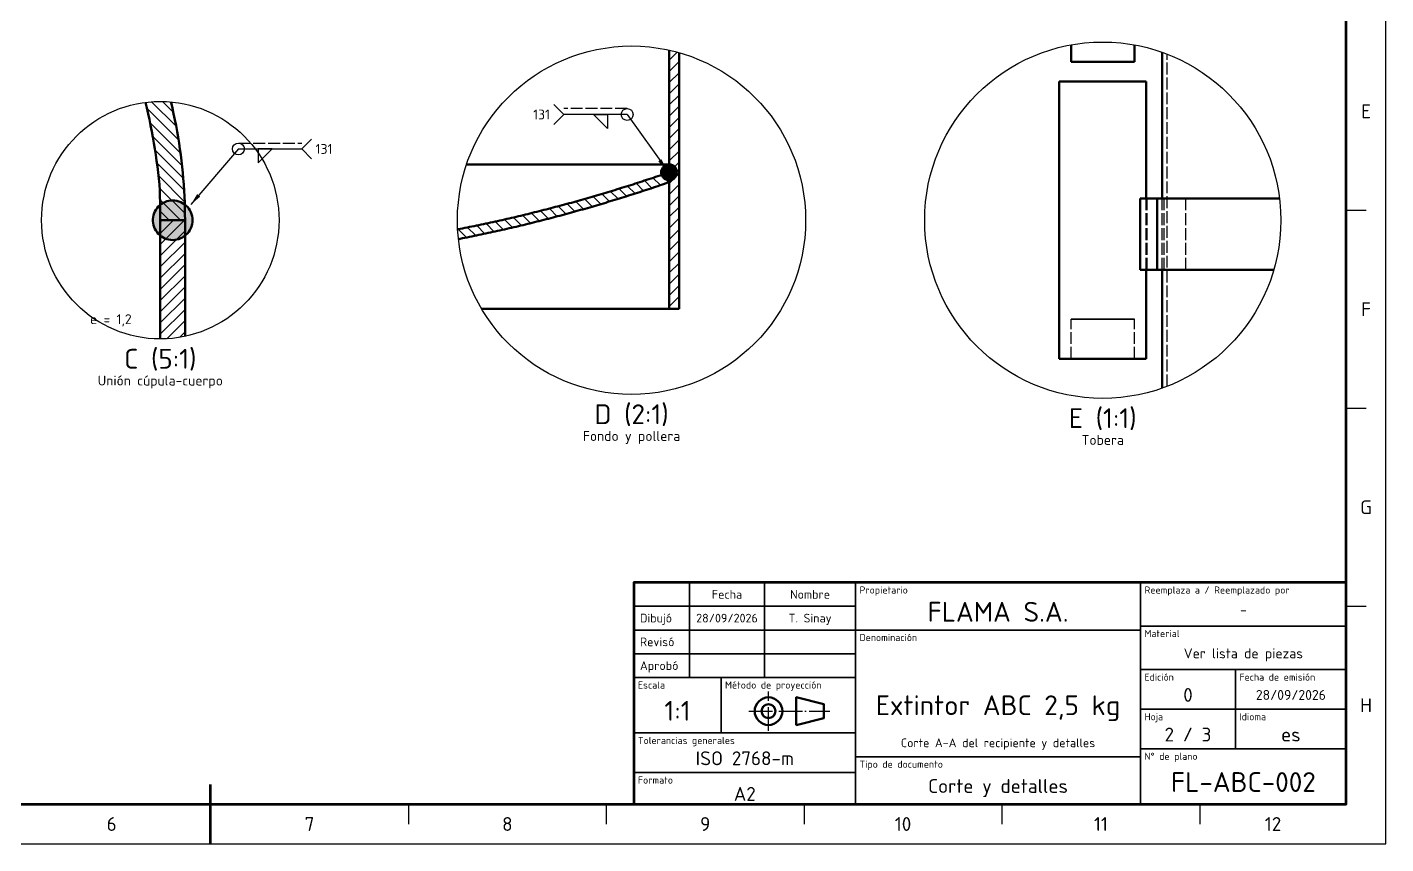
# Model space of a CAD drawing. Header units: millimetres. Extents: x 0 to 594, y 0 to 420.
# Drawn here: x 250.6 to 594, y 0 to 206.2 of the extents above; entities that cross this region are included whole.
import ezdxf
from ezdxf.enums import TextEntityAlignment as Align

# ---------------------------------------------------------------- set-up
doc = ezdxf.new("R2010")
doc.units = ezdxf.units.MM
doc.linetypes.add('ISO02-TRAZOS', pattern=[3.75, 3, -0.75])
doc.linetypes.add('ISO04-TRAZO-PUNTO', pattern=[7.625, 6, -0.75, 0.125, -0.75])
for name, color, linetype, lineweight in [('01-VISIBLE', 7, 'CONTINUOUS', 50), ('02-OCULTA', 4, 'ISO02-TRAZOS', 25), ('03-EJE', 1, 'ISO04-TRAZO-PUNTO', 25), ('05-RAYADO', 8, 'CONTINUOUS', 25), ('06-TEXTO', 7, 'CONTINUOUS', 25), ('07-RECUADRO', 7, 'CONTINUOUS', 70), ('08-FINA', 5, 'CONTINUOUS', 25), ('10-ROTULO', 7, 'CONTINUOUS', 35), ('11-TEXTO-ROTULO', 7, 'CONTINUOUS', 25), ('12-SOLDADURA', 6, 'CONTINUOUS', 25)]:
    doc.layers.add(name, color=color, linetype=linetype, lineweight=lineweight)
doc.styles.add('ISO3098', font='isocpeur.ttf')

msp = doc.modelspace()

# ---------------------------------------------------------------- hatches: boundary and pattern name
at = {"layer": '05-RAYADO'}
h = msp.add_hatch(dxfattribs=at)
h.set_pattern_fill('ANSI31', scale=0.62992)
h.paths.add_polyline_path([(415.38, 135.1), (412.88, 135.1), (412.88, 200.46), (413.02, 200.43), (414.07, 200.18), (415.11, 199.91), (415.38, 199.83)])
h = msp.add_hatch(dxfattribs=at)
h.set_pattern_fill('ANSI31', scale=0.62992, angle=90)
h.paths.add_polyline_path([(287, 187.27), (287.23, 186.3), (287.45, 185.32), (287.66, 184.34), (287.87, 183.36), (288.07, 182.38), (288.26, 181.4), (288.45, 180.41), (288.62, 179.42), (288.79, 178.44), (288.96, 177.45), (289.11, 176.46), (289.26, 175.47), (289.39, 174.48), (289.52, 173.48), (289.65, 172.49), (289.76, 171.49), (289.87, 170.5), (289.97, 169.5), (290.06, 168.5), (290.14, 167.51), (290.22, 166.51), (290.29, 165.51), (290.35, 164.51), (290.4, 163.51), (290.44, 162.51), (290.48, 161.51), (290.51, 160.5), (290.53, 159.5), (290.54, 158.5), (290.54, 157.5), (284.29, 157.5), (284.29, 158.5), (284.29, 159.51), (284.28, 160.51), (284.26, 161.51), (284.24, 162.51), (284.21, 163.52), (284.18, 164.52), (284.13, 165.52), (284.07, 166.52), (283.99, 167.52), (283.9, 168.52), (283.79, 169.51), (283.66, 170.51), (283.52, 171.5), (283.37, 172.49), (283.21, 173.48), (283.05, 174.47), (282.89, 175.46), (282.72, 176.45), (282.55, 177.44), (282.38, 178.43), (282.2, 179.41), (282.02, 180.4), (281.83, 181.38), (281.64, 182.37), (281.44, 183.35), (281.24, 184.33), (281.03, 185.31), (280.81, 186.29), (280.58, 187.27), (280.58, 187.27), (280.62, 187.27), (281.35, 187.36), (282.08, 187.42), (282.82, 187.46), (283.56, 187.49), (284.29, 187.5), (285.03, 187.49), (285.76, 187.46), (286.5, 187.42), (286.97, 187.38)])
h = msp.add_hatch(dxfattribs=at)
h.set_pattern_fill('ANSI31', scale=0.62992, angle=90)
h.paths.add_polyline_path([(412.5, 166.97), (412.12, 166.84), (411.74, 166.71), (411.36, 166.58), (410.98, 166.45), (410.6, 166.32), (410.22, 166.19), (409.84, 166.06), (409.46, 165.94), (409.08, 165.81), (408.7, 165.68), (408.32, 165.55), (407.94, 165.43), (407.56, 165.3), (407.18, 165.18), (406.8, 165.05), (406.42, 164.93), (406.03, 164.8), (405.65, 164.68), (405.27, 164.55), (404.89, 164.43), (404.51, 164.31), (404.13, 164.18), (403.75, 164.06), (403.36, 163.94), (402.98, 163.82), (402.6, 163.7), (402.22, 163.58), (401.83, 163.46), (401.45, 163.34), (401.07, 163.22), (400.69, 163.1), (400.3, 162.98), (399.92, 162.86), (399.54, 162.74), (399.15, 162.62), (398.77, 162.51), (398.39, 162.39), (398, 162.27), (397.62, 162.16), (397.24, 162.04), (396.85, 161.93), (396.47, 161.81), (396.08, 161.7), (395.7, 161.58), (395.32, 161.47), (394.93, 161.36), (394.55, 161.24), (394.16, 161.13), (393.78, 161.02), (393.39, 160.91), (393.01, 160.79), (392.62, 160.68), (392.24, 160.57), (391.85, 160.46), (391.47, 160.35), (391.08, 160.24), (390.69, 160.13), (390.31, 160.02), (389.92, 159.92), (389.54, 159.81), (389.15, 159.7), (388.76, 159.59), (388.38, 159.49), (387.99, 159.38), (387.6, 159.27), (387.22, 159.17), (386.83, 159.06), (386.44, 158.96), (386.06, 158.85), (385.67, 158.75), (385.28, 158.64), (384.9, 158.54), (384.51, 158.44), (384.12, 158.34), (383.73, 158.23), (383.34, 158.13), (382.96, 158.03), (382.57, 157.93), (382.18, 157.83), (381.79, 157.73), (381.4, 157.63), (381.02, 157.53), (380.63, 157.43), (380.24, 157.33), (379.85, 157.24), (379.46, 157.14), (379.07, 157.04), (378.68, 156.94), (378.29, 156.85), (377.9, 156.75), (377.52, 156.66), (377.13, 156.56), (376.74, 156.47), (376.35, 156.37), (375.96, 156.28), (375.57, 156.18), (375.18, 156.09), (374.79, 156), (374.4, 155.91), (374.01, 155.81), (373.62, 155.72), (373.23, 155.63), (372.84, 155.54), (372.45, 155.45), (372.05, 155.36), (371.66, 155.27), (371.27, 155.18), (370.88, 155.09), (370.49, 155), (370.1, 154.92), (369.71, 154.83), (369.32, 154.74), (368.93, 154.66), (368.53, 154.57), (368.14, 154.48), (367.75, 154.4), (367.36, 154.31), (366.97, 154.23), (366.58, 154.14), (366.18, 154.06), (365.79, 153.98), (365.4, 153.89), (365.01, 153.81), (364.61, 153.73), (364.22, 153.65), (363.83, 153.57), (363.44, 153.49), (363.04, 153.41), (362.65, 153.33), (362.26, 153.25), (361.86, 153.17), (361.47, 153.09), (361.08, 153.01), (360.69, 152.93), (360.29, 152.86), (359.9, 152.78), (359.64, 152.73), (359.59, 153.19), (359.49, 154.26), (359.44, 155.19), (359.5, 155.2), (359.9, 155.28), (360.29, 155.36), (360.69, 155.43), (361.08, 155.51), (361.47, 155.59), (361.86, 155.67), (362.26, 155.75), (362.65, 155.83), (363.04, 155.91), (363.44, 155.99), (363.83, 156.07), (364.22, 156.15), (364.61, 156.23), (365.01, 156.31), (365.4, 156.39), (365.79, 156.48), (366.18, 156.56), (366.58, 156.64), (366.97, 156.73), (367.36, 156.81), (367.75, 156.9), (368.14, 156.98), (368.53, 157.07), (368.93, 157.16), (369.32, 157.24), (369.71, 157.33), (370.1, 157.42), (370.49, 157.5), (370.88, 157.59), (371.27, 157.68), (371.66, 157.77), (372.05, 157.86), (372.45, 157.95), (372.84, 158.04), (373.23, 158.13), (373.62, 158.22), (374.01, 158.31), (374.4, 158.41), (374.79, 158.5), (375.18, 158.59), (375.57, 158.68), (375.96, 158.78), (376.35, 158.87), (376.74, 158.97), (377.13, 159.06), (377.52, 159.16), (377.9, 159.25), (378.29, 159.35), (378.68, 159.44), (379.07, 159.54), (379.46, 159.64), (379.85, 159.74), (380.24, 159.83), (380.63, 159.93), (381.02, 160.03), (381.4, 160.13), (381.79, 160.23), (382.18, 160.33), (382.57, 160.43), (382.96, 160.53), (383.34, 160.63), (383.73, 160.73), (384.12, 160.84), (384.51, 160.94), (384.9, 161.04), (385.28, 161.14), (385.67, 161.25), (386.06, 161.35), (386.44, 161.46), (386.83, 161.56), (387.22, 161.67), (387.6, 161.77), (387.99, 161.88), (388.38, 161.99), (388.76, 162.09), (389.15, 162.2), (389.54, 162.31), (389.92, 162.42), (390.31, 162.52), (390.69, 162.63), (391.08, 162.74), (391.47, 162.85), (391.85, 162.96), (392.24, 163.07), (392.62, 163.18), (393.01, 163.29), (393.39, 163.41), (393.78, 163.52), (394.16, 163.63), (394.55, 163.74), (394.93, 163.86), (395.32, 163.97), (395.7, 164.08), (396.08, 164.2), (396.47, 164.31), (396.85, 164.43), (397.24, 164.54), (397.62, 164.66), (398, 164.77), (398.39, 164.89), (398.77, 165.01), (399.15, 165.12), (399.54, 165.24), (399.92, 165.36), (400.3, 165.48), (400.69, 165.6), (401.07, 165.72), (401.45, 165.84), (401.83, 165.96), (402.22, 166.08), (402.6, 166.2), (402.98, 166.32), (403.36, 166.44), (403.75, 166.56), (404.13, 166.68), (404.51, 166.81), (404.89, 166.93), (405.27, 167.05), (405.65, 167.18), (406.03, 167.3), (406.42, 167.43), (406.8, 167.55), (407.18, 167.68), (407.56, 167.8), (407.94, 167.93), (408.32, 168.05), (408.7, 168.18), (409.08, 168.31), (409.46, 168.44), (409.84, 168.56), (410.22, 168.69), (410.6, 168.82), (410.98, 168.95), (411.36, 169.08), (411.74, 169.21), (412.12, 169.34), (412.5, 169.47), (412.88, 169.6), (412.88, 167.1)])
h = msp.add_hatch(color=7, dxfattribs=at)
h.dxf.hatch_style = 1
h.paths.add_polyline_path([(414.83, 169.2), (414.71, 168.81), (414.52, 168.46), (414.25, 168.15), (413.93, 167.9), (413.57, 167.72), (413.18, 167.62), (412.77, 167.6), (412.37, 167.66), (411.99, 167.8), (411.65, 168.02), (411.36, 168.3), (411.13, 168.63), (410.97, 169), (410.89, 169.4), (410.89, 169.8), (410.97, 170.2), (411.13, 170.57), (411.36, 170.9), (411.65, 171.18), (411.99, 171.4), (412.37, 171.54), (412.77, 171.6), (413.18, 171.58), (413.57, 171.48), (413.93, 171.3), (414.25, 171.05), (414.52, 170.74), (414.71, 170.39), (414.83, 170), (414.88, 169.6)])
h = msp.add_hatch(color=7, dxfattribs=at)
h.dxf.hatch_style = 1
h.paths.add_polyline_path([(292.31, 156.49), (292.01, 155.53), (291.52, 154.64), (290.86, 153.88), (290.06, 153.26), (289.15, 152.81), (288.17, 152.56), (287.16, 152.51), (286.16, 152.66), (285.21, 153.01), (284.36, 153.55), (283.62, 154.24), (283.04, 155.07), (282.65, 156), (282.44, 156.99), (282.44, 158.01), (282.65, 159), (283.04, 159.93), (283.62, 160.76), (284.36, 161.45), (285.21, 161.99), (286.16, 162.34), (287.16, 162.49), (288.17, 162.44), (289.15, 162.19), (290.06, 161.74), (290.86, 161.12), (291.52, 160.36), (292.01, 159.47), (292.31, 158.51), (292.42, 157.5)])
h = msp.add_hatch(dxfattribs=at)
h.set_pattern_fill('ANSI31', scale=0.62992)
h.paths.add_polyline_path([(290.54, 157.5), (290.54, 128.16), (290.14, 128.08), (289.42, 127.94), (288.69, 127.82), (287.96, 127.73), (287.23, 127.64), (286.5, 127.58), (285.76, 127.54), (285.03, 127.51), (284.29, 127.5), (284.29, 157.5)])
at = {"layer": '08-FINA'}
h = msp.add_hatch(color=7, dxfattribs=at)
h.dxf.hatch_style = 1
h.paths.add_polyline_path([(412.27, 170.2), (410.94, 172.93), (410.12, 172.35)])
h = msp.add_hatch(color=7, dxfattribs=at)
h.dxf.hatch_style = 1
h.paths.add_polyline_path([(292.04, 161.5), (294.37, 163.45), (293.61, 164.1)])

# ---------------------------------------------------------------- linework, layer by layer
at = {"layer": '01-VISIBLE'}
for points in [[(412.88, 135.1), (412.88, 200.46)], [(415.38, 135.1), (415.38, 199.83)], [(514.46, 201.78), (514.46, 197.5)], [(530.46, 201.78), (530.46, 197.5)], [(537.46, 163), (537.46, 199.92)], [(530.46, 197.5), (529.96, 197.5), (529.46, 197.5), (528.96, 197.5), (528.46, 197.5), (527.96, 197.5), (527.46, 197.5), (526.96, 197.5), (526.46, 197.5), (525.96, 197.5), (525.46, 197.5), (524.96, 197.5), (524.46, 197.5), (523.96, 197.5), (523.46, 197.5), (522.96, 197.5), (522.46, 197.5), (521.96, 197.5), (521.46, 197.5), (520.96, 197.5), (520.46, 197.5), (519.96, 197.5), (519.46, 197.5), (518.96, 197.5), (518.46, 197.5), (517.96, 197.5), (517.46, 197.5), (516.96, 197.5), (516.46, 197.5), (515.96, 197.5), (515.46, 197.5), (514.96, 197.5), (514.46, 197.5)], [(511.46, 192.5), (511.96, 192.5), (512.46, 192.5), (512.96, 192.5), (513.46, 192.5), (513.96, 192.5), (514.46, 192.5), (514.96, 192.5), (515.46, 192.5), (515.96, 192.5), (516.46, 192.5), (516.96, 192.5), (517.46, 192.5), (517.96, 192.5), (518.46, 192.5), (518.96, 192.5), (519.46, 192.5), (519.96, 192.5), (520.46, 192.5), (520.96, 192.5), (521.46, 192.5), (521.96, 192.5), (522.46, 192.5), (522.96, 192.5), (523.46, 192.5), (523.96, 192.5), (524.46, 192.5), (524.96, 192.5), (525.46, 192.5), (525.96, 192.5), (526.46, 192.5), (526.96, 192.5), (527.46, 192.5), (527.96, 192.5), (528.46, 192.5), (528.96, 192.5), (529.46, 192.5), (529.96, 192.5), (530.46, 192.5), (530.96, 192.5), (531.46, 192.5), (531.96, 192.5), (532.46, 192.5), (532.96, 192.5), (533.46, 192.5)], [(511.46, 122.5), (511.46, 192.5)], [(533.46, 163), (533.46, 192.5)], [(280.58, 187.27), (280.91, 185.85), (281.23, 184.38), (281.53, 182.9), (281.83, 181.42), (282.11, 179.94), (282.37, 178.46), (282.63, 176.98), (282.88, 175.49), (283.13, 174), (283.36, 172.52), (283.59, 171.03), (283.79, 169.53), (283.95, 168.04), (284.07, 166.53), (284.16, 165.03), (284.21, 163.53), (284.25, 162.02), (284.28, 160.51), (284.29, 159.01), (284.29, 157.5)], [(290.54, 157.5), (290.53, 159), (290.51, 160.5), (290.46, 162.01), (290.4, 163.51), (290.32, 165.01), (290.22, 166.51), (290.1, 168.01), (289.97, 169.5), (289.82, 171), (289.65, 172.49), (289.46, 173.98), (289.26, 175.47), (289.03, 176.95), (288.79, 178.44), (288.54, 179.92), (288.26, 181.4), (287.97, 182.87), (287.66, 184.34), (287.34, 185.81), (287, 187.27), (286.97, 187.38)], [(412.88, 169.6), (412.31, 169.4), (411.74, 169.21), (411.17, 169.01), (410.6, 168.82), (410.03, 168.63), (409.46, 168.44), (408.89, 168.24), (408.32, 168.05), (407.75, 167.87), (407.18, 167.68), (406.61, 167.49), (406.03, 167.3), (405.46, 167.12), (404.89, 166.93), (404.32, 166.75), (403.75, 166.56), (403.17, 166.38), (402.6, 166.2), (402.03, 166.02), (401.45, 165.84), (400.88, 165.66), (400.3, 165.48), (399.73, 165.3), (399.15, 165.12), (398.58, 164.95), (398, 164.77), (397.43, 164.6), (396.85, 164.43), (396.28, 164.25), (395.7, 164.08), (395.12, 163.91), (394.55, 163.74), (393.97, 163.57), (393.39, 163.41), (392.81, 163.24), (392.24, 163.07), (391.66, 162.91), (391.08, 162.74), (390.5, 162.58), (389.92, 162.42), (389.34, 162.25), (388.76, 162.09), (388.18, 161.93), (387.6, 161.77), (387.02, 161.61), (386.44, 161.46), (385.86, 161.3), (385.28, 161.14), (384.7, 160.99), (384.12, 160.84), (383.54, 160.68), (382.96, 160.53), (382.37, 160.38), (381.79, 160.23), (381.21, 160.08), (380.63, 159.93), (380.04, 159.78), (379.46, 159.64), (378.88, 159.49), (378.29, 159.35), (377.71, 159.2), (377.13, 159.06), (376.54, 158.92), (375.96, 158.78), (375.37, 158.64), (374.79, 158.5), (374.2, 158.36), (373.62, 158.22), (373.03, 158.09), (372.45, 157.95), (371.86, 157.81), (371.27, 157.68), (370.69, 157.55), (370.1, 157.42), (369.51, 157.29), (368.93, 157.16), (368.34, 157.03), (367.75, 156.9), (367.16, 156.77), (366.58, 156.64), (365.99, 156.52), (365.4, 156.39), (364.81, 156.27), (364.22, 156.15), (363.63, 156.03), (363.04, 155.91), (362.45, 155.79), (361.86, 155.67), (361.27, 155.55), (360.69, 155.43), (360.09, 155.32), (359.5, 155.2), (359.44, 155.19)], [(412.88, 171.6), (412.27, 171.6), (411.66, 171.6), (411.05, 171.6), (410.45, 171.6), (409.84, 171.6), (409.23, 171.6), (408.62, 171.6), (408.02, 171.6), (407.41, 171.6), (406.8, 171.6), (406.19, 171.6), (405.59, 171.6), (404.98, 171.6), (404.37, 171.6), (403.76, 171.6), (403.16, 171.6), (402.55, 171.6), (401.94, 171.6), (401.33, 171.6), (400.73, 171.6), (400.12, 171.6), (399.51, 171.6), (398.9, 171.6), (398.3, 171.6), (397.69, 171.6), (397.08, 171.6), (396.47, 171.6), (395.87, 171.6), (395.26, 171.6), (394.65, 171.6), (394.04, 171.6), (393.44, 171.6), (392.83, 171.6), (392.22, 171.6), (391.61, 171.6), (391, 171.6), (390.4, 171.6), (389.79, 171.6), (389.18, 171.6), (388.57, 171.6), (387.97, 171.6), (387.36, 171.6), (386.75, 171.6), (386.14, 171.6), (385.54, 171.6), (384.93, 171.6), (384.32, 171.6), (383.72, 171.6), (383.11, 171.6), (382.5, 171.6), (381.89, 171.6), (381.28, 171.6), (380.68, 171.6), (380.07, 171.6), (379.46, 171.6), (378.86, 171.6), (378.25, 171.6), (377.64, 171.6), (377.03, 171.6), (376.43, 171.6), (375.82, 171.6), (375.21, 171.6), (374.6, 171.6), (374, 171.6), (373.39, 171.6), (372.78, 171.6), (372.17, 171.6), (371.56, 171.6), (370.96, 171.6), (370.35, 171.6), (369.74, 171.6), (369.13, 171.6), (368.53, 171.6), (367.92, 171.6), (367.31, 171.6), (366.7, 171.6), (366.1, 171.6), (365.49, 171.6), (364.88, 171.6), (364.27, 171.6), (363.67, 171.6), (363.06, 171.6), (362.45, 171.6), (361.85, 171.6), (361.7, 171.6)], [(412.88, 171.6), (412.67, 171.59), (412.47, 171.56), (412.28, 171.51), (412.09, 171.44), (411.9, 171.35), (411.73, 171.24), (411.57, 171.12), (411.43, 170.98), (411.29, 170.82), (411.18, 170.66), (411.08, 170.48), (411, 170.29), (410.94, 170.1), (410.9, 169.9), (410.88, 169.7), (410.88, 169.5), (410.9, 169.3), (410.94, 169.1), (411, 168.91), (411.08, 168.72), (411.18, 168.54), (411.29, 168.38), (411.43, 168.22), (411.57, 168.08), (411.73, 167.96), (411.9, 167.85), (412.09, 167.76), (412.28, 167.69), (412.47, 167.64), (412.67, 167.61), (412.88, 167.6)], [(414.88, 169.6), (414.86, 169.81), (414.83, 170.02), (414.78, 170.22), (414.7, 170.41), (414.61, 170.6), (414.49, 170.78), (414.36, 170.94), (414.21, 171.09), (414.05, 171.22), (413.88, 171.33), (413.69, 171.43), (413.49, 171.5), (413.29, 171.56), (413.08, 171.59), (412.88, 171.6)], [(412.88, 167.1), (412.88, 169.6)], [(412.88, 167.6), (413.08, 167.61), (413.29, 167.64), (413.49, 167.7), (413.69, 167.77), (413.88, 167.87), (414.05, 167.98), (414.21, 168.11), (414.36, 168.26), (414.49, 168.42), (414.61, 168.6), (414.7, 168.79), (414.78, 168.98), (414.83, 169.18), (414.86, 169.39), (414.88, 169.6)], [(359.64, 152.73), (360.09, 152.82), (360.69, 152.93), (361.27, 153.05), (361.86, 153.17), (362.45, 153.29), (363.04, 153.41), (363.63, 153.53), (364.22, 153.65), (364.81, 153.77), (365.4, 153.89), (365.99, 154.02), (366.58, 154.14), (367.16, 154.27), (367.75, 154.4), (368.34, 154.53), (368.93, 154.66), (369.51, 154.79), (370.1, 154.92), (370.69, 155.05), (371.27, 155.18), (371.86, 155.31), (372.45, 155.45), (373.03, 155.59), (373.62, 155.72), (374.2, 155.86), (374.79, 156), (375.37, 156.14), (375.96, 156.28), (376.54, 156.42), (377.13, 156.56), (377.71, 156.7), (378.29, 156.85), (378.88, 156.99), (379.46, 157.14), (380.04, 157.28), (380.63, 157.43), (381.21, 157.58), (381.79, 157.73), (382.37, 157.88), (382.96, 158.03), (383.54, 158.18), (384.12, 158.34), (384.7, 158.49), (385.28, 158.64), (385.86, 158.8), (386.44, 158.96), (387.02, 159.11), (387.6, 159.27), (388.18, 159.43), (388.76, 159.59), (389.34, 159.75), (389.92, 159.92), (390.5, 160.08), (391.08, 160.24), (391.66, 160.41), (392.24, 160.57), (392.81, 160.74), (393.39, 160.91), (393.97, 161.07), (394.55, 161.24), (395.12, 161.41), (395.7, 161.58), (396.28, 161.75), (396.85, 161.93), (397.43, 162.1), (398, 162.27), (398.58, 162.45), (399.15, 162.62), (399.73, 162.8), (400.3, 162.98), (400.88, 163.16), (401.45, 163.34), (402.03, 163.52), (402.6, 163.7), (403.17, 163.88), (403.75, 164.06), (404.32, 164.25), (404.89, 164.43), (405.46, 164.62), (406.03, 164.8), (406.61, 164.99), (407.18, 165.18), (407.75, 165.37), (408.32, 165.55), (408.89, 165.74), (409.46, 165.94), (410.03, 166.13), (410.6, 166.32), (411.17, 166.51), (411.74, 166.71), (412.31, 166.9), (412.88, 167.1)], [(287.42, 162.5), (286.91, 162.47), (286.41, 162.4), (285.92, 162.27), (285.44, 162.09), (284.99, 161.87), (284.56, 161.6), (284.16, 161.29), (283.79, 160.94), (283.46, 160.56), (283.17, 160.14), (282.93, 159.7), (282.73, 159.24), (282.58, 158.75), (282.47, 158.26), (282.42, 157.75), (282.42, 157.25), (282.47, 156.74), (282.58, 156.25), (282.73, 155.76), (282.93, 155.3), (283.17, 154.86), (283.46, 154.44), (283.79, 154.06), (284.16, 153.71), (284.56, 153.4), (284.99, 153.13), (285.44, 152.91), (285.92, 152.73), (286.41, 152.6), (286.91, 152.53), (287.42, 152.5)], [(292.42, 157.5), (292.39, 158.02), (292.31, 158.54), (292.17, 159.05), (291.98, 159.53), (291.75, 160), (291.46, 160.44), (291.13, 160.85), (290.76, 161.22), (290.36, 161.55), (289.92, 161.83), (289.45, 162.07), (288.96, 162.26), (288.46, 162.39), (287.94, 162.47), (287.42, 162.5)], [(531.92, 163), (536.24, 163)], [(531.92, 145), (531.92, 163)], [(536.24, 163), (536.74, 163), (537.24, 163), (537.74, 163), (538.25, 163), (538.75, 163), (539.25, 163), (539.75, 163), (540.25, 163), (540.75, 163), (541.25, 163), (541.75, 163), (542.25, 163), (542.75, 163), (543.25, 163), (543.76, 163), (544.26, 163), (544.76, 163), (545.26, 163), (545.76, 163), (546.26, 163), (546.76, 163), (547.26, 163), (547.76, 163), (548.26, 163), (548.76, 163), (549.26, 163), (549.77, 163), (550.27, 163), (550.77, 163), (551.27, 163), (551.77, 163), (552.27, 163), (552.77, 163), (553.27, 163), (553.77, 163), (554.27, 163), (554.77, 163), (555.27, 163), (555.78, 163), (556.28, 163), (556.78, 163), (557.28, 163), (557.78, 163), (558.28, 163), (558.78, 163), (559.28, 163), (559.78, 163), (560.28, 163), (560.78, 163), (561.29, 163), (561.79, 163), (562.29, 163), (562.79, 163), (563.29, 163), (563.79, 163), (564.29, 163), (564.79, 163), (565.29, 163), (565.79, 163), (566.29, 163), (566.79, 163), (567.12, 163)], [(536.24, 145), (536.24, 163)], [(290.54, 157.5), (284.29, 157.5)], [(284.29, 127.5), (284.29, 157.5)], [(284.29, 157.5), (290.54, 157.5)], [(287.42, 152.5), (287.94, 152.53), (288.46, 152.61), (288.96, 152.74), (289.45, 152.93), (289.92, 153.17), (290.36, 153.45), (290.76, 153.78), (291.13, 154.15), (291.46, 154.56), (291.75, 155), (291.98, 155.47), (292.17, 155.95), (292.31, 156.46), (292.39, 156.98), (292.42, 157.5)], [(290.54, 128.16), (290.54, 157.5)], [(531.92, 145), (536.24, 145)], [(533.46, 122.5), (533.46, 145)], [(536.24, 145), (536.74, 145), (537.24, 145), (537.74, 145), (538.25, 145), (538.75, 145), (539.25, 145), (539.75, 145), (540.25, 145), (540.75, 145), (541.25, 145), (541.75, 145), (542.25, 145), (542.75, 145), (543.25, 145), (543.76, 145), (544.26, 145), (544.76, 145), (545.26, 145), (545.76, 145), (546.26, 145), (546.76, 145), (547.26, 145), (547.76, 145), (548.26, 145), (548.76, 145), (549.26, 145), (549.77, 145), (550.27, 145), (550.77, 145), (551.27, 145), (551.77, 145), (552.27, 145), (552.77, 145), (553.27, 145), (553.77, 145), (554.27, 145), (554.77, 145), (555.27, 145), (555.78, 145), (556.28, 145), (556.78, 145), (557.28, 145), (557.78, 145), (558.28, 145), (558.78, 145), (559.28, 145), (559.78, 145), (560.28, 145), (560.78, 145), (561.29, 145), (561.79, 145), (562.29, 145), (562.79, 145), (563.29, 145), (563.79, 145), (564.29, 145), (564.79, 145), (565.29, 145), (565.68, 145)], [(537.46, 115.08), (537.46, 145)], [(412.88, 135.1), (412.27, 135.1), (411.66, 135.1), (411.05, 135.1), (410.44, 135.1), (409.84, 135.1), (409.23, 135.1), (408.62, 135.1), (408.01, 135.1), (407.41, 135.1), (406.8, 135.1), (406.19, 135.1), (405.58, 135.1), (404.98, 135.1), (404.37, 135.1), (403.76, 135.1), (403.15, 135.1), (402.55, 135.1), (401.94, 135.1), (401.33, 135.1), (400.73, 135.1), (400.12, 135.1), (399.51, 135.1), (398.9, 135.1), (398.3, 135.1), (397.69, 135.1), (397.08, 135.1), (396.47, 135.1), (395.87, 135.1), (395.26, 135.1), (394.65, 135.1), (394.04, 135.1), (393.44, 135.1), (392.83, 135.1), (392.22, 135.1), (391.61, 135.1), (391, 135.1), (390.4, 135.1), (389.79, 135.1), (389.18, 135.1), (388.57, 135.1), (387.97, 135.1), (387.36, 135.1), (386.75, 135.1), (386.14, 135.1), (385.54, 135.1), (384.93, 135.1), (384.32, 135.1), (383.72, 135.1), (383.11, 135.1), (382.5, 135.1), (381.89, 135.1), (381.28, 135.1), (380.68, 135.1), (380.07, 135.1), (379.46, 135.1), (378.86, 135.1), (378.25, 135.1), (377.64, 135.1), (377.03, 135.1), (376.43, 135.1), (375.82, 135.1), (375.21, 135.1), (374.6, 135.1), (374, 135.1), (373.39, 135.1), (372.78, 135.1), (372.17, 135.1), (371.56, 135.1), (370.96, 135.1), (370.35, 135.1), (369.74, 135.1), (369.13, 135.1), (368.53, 135.1), (367.92, 135.1), (367.31, 135.1), (366.7, 135.1), (366.1, 135.1), (365.51, 135.1)], [(415.38, 135.1), (412.88, 135.1)], [(511.46, 122.5), (511.96, 122.5), (512.46, 122.5), (512.96, 122.5), (513.46, 122.5), (513.96, 122.5), (514.46, 122.5), (514.96, 122.5), (515.46, 122.5), (515.96, 122.5), (516.46, 122.5), (516.96, 122.5), (517.46, 122.5), (517.96, 122.5), (518.46, 122.5), (518.96, 122.5), (519.46, 122.5), (519.96, 122.5), (520.46, 122.5), (520.96, 122.5), (521.46, 122.5), (521.96, 122.5), (522.46, 122.5), (522.96, 122.5), (523.46, 122.5), (523.96, 122.5), (524.46, 122.5), (524.96, 122.5), (525.46, 122.5), (525.96, 122.5), (526.46, 122.5), (526.96, 122.5), (527.46, 122.5), (527.96, 122.5), (528.46, 122.5), (528.96, 122.5), (529.46, 122.5), (529.96, 122.5), (530.46, 122.5), (530.96, 122.5), (531.46, 122.5), (531.96, 122.5), (532.46, 122.5), (532.96, 122.5), (533.46, 122.5)]]:
    msp.add_lwpolyline(points, dxfattribs=at)
msp.add_lwpolyline([(445, 30), (452, 31.75), (452, 35.25), (445, 37)], close=True, dxfattribs=at)
for radius in [3.5, 1.75]:
    msp.add_circle((438, 33.5), radius, dxfattribs=at)
at = {"layer": '02-OCULTA'}
for points in [[(538.71, 115.54), (538.71, 199.46)], [(514.46, 197.5), (514.96, 197.5), (515.46, 197.5), (515.96, 197.5), (516.46, 197.5), (516.96, 197.5), (517.46, 197.5), (517.96, 197.5), (518.46, 197.5), (518.96, 197.5), (519.46, 197.5), (519.96, 197.5), (520.46, 197.5), (520.96, 197.5), (521.46, 197.5), (521.96, 197.5), (522.46, 197.5), (522.96, 197.5), (523.46, 197.5), (523.96, 197.5), (524.46, 197.5), (524.96, 197.5), (525.46, 197.5), (525.96, 197.5), (526.46, 197.5), (526.96, 197.5), (527.46, 197.5), (527.96, 197.5), (528.46, 197.5), (528.96, 197.5), (529.46, 197.5), (529.96, 197.5), (530.46, 197.5)], [(533.46, 192.5), (532.96, 192.5), (532.46, 192.5), (531.96, 192.5), (531.46, 192.5), (530.96, 192.5), (530.46, 192.5), (529.96, 192.5), (529.46, 192.5), (528.96, 192.5), (528.46, 192.5), (527.96, 192.5), (527.46, 192.5), (526.96, 192.5), (526.46, 192.5), (525.96, 192.5), (525.46, 192.5), (524.96, 192.5), (524.46, 192.5), (523.96, 192.5), (523.46, 192.5), (522.96, 192.5), (522.46, 192.5), (521.96, 192.5), (521.46, 192.5), (520.96, 192.5), (520.46, 192.5), (519.96, 192.5), (519.46, 192.5), (518.96, 192.5), (518.46, 192.5), (517.96, 192.5), (517.46, 192.5), (516.96, 192.5), (516.46, 192.5), (515.96, 192.5), (515.46, 192.5), (514.96, 192.5), (514.46, 192.5), (513.96, 192.5), (513.46, 192.5), (512.96, 192.5), (512.46, 192.5), (511.96, 192.5), (511.46, 192.5)], [(531.92, 145), (531.92, 163)], [(531.92, 163), (532.21, 163), (532.5, 163), (532.79, 163), (533.08, 163), (533.37, 163), (533.66, 163)], [(533.66, 163), (533.37, 163), (533.08, 163), (532.79, 163), (532.5, 163), (532.21, 163), (531.92, 163)], [(531.92, 163), (536.24, 163)], [(533.46, 145), (533.46, 163)], [(533.66, 145), (533.66, 163)], [(536.24, 145), (536.24, 163)], [(567.12, 163), (566.79, 163), (566.29, 163), (565.79, 163), (565.29, 163), (564.79, 163), (564.29, 163), (563.79, 163), (563.29, 163), (562.79, 163), (562.29, 163), (561.79, 163), (561.29, 163), (560.78, 163), (560.28, 163), (559.78, 163), (559.28, 163), (558.78, 163), (558.28, 163), (557.78, 163), (557.28, 163), (556.78, 163), (556.28, 163), (555.78, 163), (555.27, 163), (554.77, 163), (554.27, 163), (553.77, 163), (553.27, 163), (552.77, 163), (552.27, 163), (551.77, 163), (551.27, 163), (550.77, 163), (550.27, 163), (549.77, 163), (549.26, 163), (548.76, 163), (548.26, 163), (547.76, 163), (547.26, 163), (546.76, 163), (546.26, 163), (545.76, 163), (545.26, 163), (544.76, 163), (544.26, 163), (543.76, 163), (543.25, 163), (542.75, 163), (542.25, 163), (541.75, 163), (541.25, 163), (540.75, 163), (540.25, 163), (539.75, 163), (539.25, 163), (538.75, 163), (538.25, 163), (537.74, 163), (537.24, 163), (536.74, 163), (536.24, 163)], [(537.46, 145), (537.46, 163)], [(537.95, 163), (538.45, 163), (538.95, 163), (539.45, 163), (539.96, 163), (540.46, 163), (540.96, 163), (541.46, 163), (541.96, 163), (542.46, 163), (542.96, 163), (543.46, 163), (543.97, 163), (544.47, 163), (544.97, 163), (545.47, 163), (545.97, 163), (546.47, 163), (546.97, 163), (547.47, 163), (547.98, 163), (548.48, 163), (548.98, 163), (549.48, 163), (549.98, 163), (550.48, 163), (550.98, 163), (551.48, 163), (551.99, 163), (552.49, 163), (552.99, 163), (553.49, 163), (553.99, 163), (554.49, 163), (554.99, 163), (555.49, 163), (556, 163), (556.5, 163), (557, 163), (557.5, 163), (558, 163), (558.5, 163), (559, 163), (559.5, 163), (560.01, 163), (560.51, 163), (561.01, 163), (561.51, 163), (562.01, 163), (562.51, 163), (563.01, 163), (563.51, 163), (564.02, 163), (564.52, 163), (565.02, 163), (565.52, 163), (566.02, 163), (566.52, 163), (567.02, 163), (567.12, 163)], [(537.95, 163), (543.46, 163)], [(537.95, 163), (543.46, 163)], [(567.12, 163), (567.02, 163), (566.52, 163), (566.02, 163), (565.52, 163), (565.02, 163), (564.52, 163), (564.02, 163), (563.51, 163), (563.01, 163), (562.51, 163), (562.01, 163), (561.51, 163), (561.01, 163), (560.51, 163), (560.01, 163), (559.5, 163), (559, 163), (558.5, 163), (558, 163), (557.5, 163), (557, 163), (556.5, 163), (556, 163), (555.49, 163), (554.99, 163), (554.49, 163), (553.99, 163), (553.49, 163), (552.99, 163), (552.49, 163), (551.99, 163), (551.48, 163), (550.98, 163), (550.48, 163), (549.98, 163), (549.48, 163), (548.98, 163), (548.48, 163), (547.98, 163), (547.47, 163), (546.97, 163), (546.47, 163), (545.97, 163), (545.47, 163), (544.97, 163), (544.47, 163), (543.97, 163), (543.46, 163), (542.96, 163), (542.46, 163), (541.96, 163), (541.46, 163), (540.96, 163), (540.46, 163), (539.96, 163), (539.45, 163), (538.95, 163), (538.45, 163), (537.95, 163)], [(537.95, 145), (537.95, 163)], [(537.95, 145), (537.95, 163)], [(543.46, 145), (543.46, 163)], [(543.46, 145), (543.46, 163)], [(531.92, 145), (532.21, 145), (532.5, 145), (532.79, 145), (533.08, 145), (533.37, 145), (533.66, 145)], [(533.66, 145), (533.37, 145), (533.08, 145), (532.79, 145), (532.5, 145), (532.21, 145), (531.92, 145)], [(531.92, 145), (536.24, 145)], [(565.68, 145), (565.29, 145), (564.79, 145), (564.29, 145), (563.79, 145), (563.29, 145), (562.79, 145), (562.29, 145), (561.79, 145), (561.29, 145), (560.78, 145), (560.28, 145), (559.78, 145), (559.28, 145), (558.78, 145), (558.28, 145), (557.78, 145), (557.28, 145), (556.78, 145), (556.28, 145), (555.78, 145), (555.27, 145), (554.77, 145), (554.27, 145), (553.77, 145), (553.27, 145), (552.77, 145), (552.27, 145), (551.77, 145), (551.27, 145), (550.77, 145), (550.27, 145), (549.77, 145), (549.26, 145), (548.76, 145), (548.26, 145), (547.76, 145), (547.26, 145), (546.76, 145), (546.26, 145), (545.76, 145), (545.26, 145), (544.76, 145), (544.26, 145), (543.76, 145), (543.25, 145), (542.75, 145), (542.25, 145), (541.75, 145), (541.25, 145), (540.75, 145), (540.25, 145), (539.75, 145), (539.25, 145), (538.75, 145), (538.25, 145), (537.74, 145), (537.24, 145), (536.74, 145), (536.24, 145)], [(565.68, 145), (565.52, 145), (565.02, 145), (564.52, 145), (564.02, 145), (563.51, 145), (563.01, 145), (562.51, 145), (562.01, 145), (561.51, 145), (561.01, 145), (560.51, 145), (560.01, 145), (559.5, 145), (559, 145), (558.5, 145), (558, 145), (557.5, 145), (557, 145), (556.5, 145), (556, 145), (555.49, 145), (554.99, 145), (554.49, 145), (553.99, 145), (553.49, 145), (552.99, 145), (552.49, 145), (551.99, 145), (551.48, 145), (550.98, 145), (550.48, 145), (549.98, 145), (549.48, 145), (548.98, 145), (548.48, 145), (547.98, 145), (547.47, 145), (546.97, 145), (546.47, 145), (545.97, 145), (545.47, 145), (544.97, 145), (544.47, 145), (543.97, 145), (543.46, 145), (542.96, 145), (542.46, 145), (541.96, 145), (541.46, 145), (540.96, 145), (540.46, 145), (539.96, 145), (539.45, 145), (538.95, 145), (538.45, 145), (537.95, 145)], [(537.95, 145), (543.46, 145)], [(537.95, 145), (543.46, 145)], [(537.95, 145), (538.45, 145), (538.95, 145), (539.45, 145), (539.96, 145), (540.46, 145), (540.96, 145), (541.46, 145), (541.96, 145), (542.46, 145), (542.96, 145), (543.46, 145), (543.97, 145), (544.47, 145), (544.97, 145), (545.47, 145), (545.97, 145), (546.47, 145), (546.97, 145), (547.47, 145), (547.98, 145), (548.48, 145), (548.98, 145), (549.48, 145), (549.98, 145), (550.48, 145), (550.98, 145), (551.48, 145), (551.99, 145), (552.49, 145), (552.99, 145), (553.49, 145), (553.99, 145), (554.49, 145), (554.99, 145), (555.49, 145), (556, 145), (556.5, 145), (557, 145), (557.5, 145), (558, 145), (558.5, 145), (559, 145), (559.5, 145), (560.01, 145), (560.51, 145), (561.01, 145), (561.51, 145), (562.01, 145), (562.51, 145), (563.01, 145), (563.51, 145), (564.02, 145), (564.52, 145), (565.02, 145), (565.52, 145), (565.68, 145)], [(530.46, 132.5), (529.96, 132.5), (529.46, 132.5), (528.96, 132.5), (528.46, 132.5), (527.96, 132.5), (527.46, 132.5), (526.96, 132.5), (526.46, 132.5), (525.96, 132.5), (525.46, 132.5), (524.96, 132.5), (524.46, 132.5), (523.96, 132.5), (523.46, 132.5), (522.96, 132.5), (522.46, 132.5), (521.96, 132.5), (521.46, 132.5), (520.96, 132.5), (520.46, 132.5), (519.96, 132.5), (519.46, 132.5), (518.96, 132.5), (518.46, 132.5), (517.96, 132.5), (517.46, 132.5), (516.96, 132.5), (516.46, 132.5), (515.96, 132.5), (515.46, 132.5), (514.96, 132.5), (514.46, 132.5)], [(514.46, 132.5), (514.96, 132.5), (515.46, 132.5), (515.96, 132.5), (516.46, 132.5), (516.96, 132.5), (517.46, 132.5), (517.96, 132.5), (518.46, 132.5), (518.96, 132.5), (519.46, 132.5), (519.96, 132.5), (520.46, 132.5), (520.96, 132.5), (521.46, 132.5), (521.96, 132.5), (522.46, 132.5), (522.96, 132.5), (523.46, 132.5), (523.96, 132.5), (524.46, 132.5), (524.96, 132.5), (525.46, 132.5), (525.96, 132.5), (526.46, 132.5), (526.96, 132.5), (527.46, 132.5), (527.96, 132.5), (528.46, 132.5), (528.96, 132.5), (529.46, 132.5), (529.96, 132.5), (530.46, 132.5)], [(514.46, 122.5), (514.46, 132.5)], [(530.46, 122.5), (530.46, 132.5)], [(533.46, 122.5), (532.96, 122.5), (532.46, 122.5), (531.96, 122.5), (531.46, 122.5), (530.96, 122.5), (530.46, 122.5), (529.96, 122.5), (529.46, 122.5), (528.96, 122.5), (528.46, 122.5), (527.96, 122.5), (527.46, 122.5), (526.96, 122.5), (526.46, 122.5), (525.96, 122.5), (525.46, 122.5), (524.96, 122.5), (524.46, 122.5), (523.96, 122.5), (523.46, 122.5), (522.96, 122.5), (522.46, 122.5), (521.96, 122.5), (521.46, 122.5), (520.96, 122.5), (520.46, 122.5), (519.96, 122.5), (519.46, 122.5), (518.96, 122.5), (518.46, 122.5), (517.96, 122.5), (517.46, 122.5), (516.96, 122.5), (516.46, 122.5), (515.96, 122.5), (515.46, 122.5), (514.96, 122.5), (514.46, 122.5), (513.96, 122.5), (513.46, 122.5), (512.96, 122.5), (512.46, 122.5), (511.96, 122.5), (511.46, 122.5)], [(530.46, 122.5), (529.96, 122.5), (529.46, 122.5), (528.96, 122.5), (528.46, 122.5), (527.96, 122.5), (527.46, 122.5), (526.96, 122.5), (526.46, 122.5), (525.96, 122.5), (525.46, 122.5), (524.96, 122.5), (524.46, 122.5), (523.96, 122.5), (523.46, 122.5), (522.96, 122.5), (522.46, 122.5), (521.96, 122.5), (521.46, 122.5), (520.96, 122.5), (520.46, 122.5), (519.96, 122.5), (519.46, 122.5), (518.96, 122.5), (518.46, 122.5), (517.96, 122.5), (517.46, 122.5), (516.96, 122.5), (516.46, 122.5), (515.96, 122.5), (515.46, 122.5), (514.96, 122.5), (514.46, 122.5)], [(514.46, 122.5), (514.96, 122.5), (515.46, 122.5), (515.96, 122.5), (516.46, 122.5), (516.96, 122.5), (517.46, 122.5), (517.96, 122.5), (518.46, 122.5), (518.96, 122.5), (519.46, 122.5), (519.96, 122.5), (520.46, 122.5), (520.96, 122.5), (521.46, 122.5), (521.96, 122.5), (522.46, 122.5), (522.96, 122.5), (523.46, 122.5), (523.96, 122.5), (524.46, 122.5), (524.96, 122.5), (525.46, 122.5), (525.96, 122.5), (526.46, 122.5), (526.96, 122.5), (527.46, 122.5), (527.96, 122.5), (528.46, 122.5), (528.96, 122.5), (529.46, 122.5), (529.96, 122.5), (530.46, 122.5)]]:
    msp.add_lwpolyline(points, dxfattribs=at)
at = {"layer": '03-EJE'}
for p, q in [((438, 28.5), (438, 38.5)), ((433, 33.5), (453.5, 33.5))]:
    msp.add_line(p, q, dxfattribs=at)
at = {"layer": '07-RECUADRO'}
msp.add_line((297, 0), (297, 15), dxfattribs=at)
for points in [[(20, 10), (584, 10), (584, 410), (20, 410)], [(404, 10), (584, 10), (584, 66), (404, 66)]]:
    msp.add_lwpolyline(points, close=True, dxfattribs=at)
at = {"layer": '08-FINA'}
for p, q in [((584, 160), (589, 160)), ((584, 110), (589, 110)), ((584, 60), (589, 60)), ((347, 10), (347, 5)), ((397, 10), (397, 5)), ((447, 10), (447, 5)), ((497, 10), (497, 5)), ((547, 10), (547, 5))]:
    msp.add_line(p, q, dxfattribs=at)
msp.add_lwpolyline([(0, 0), (594, 0), (594, 420), (0, 420)], close=True, dxfattribs=at)
for centre, radius in [((403.38, 157.5), 44), ((522.46, 157.5), 45), ((284.29, 157.5), 30)]:
    msp.add_circle(centre, radius, dxfattribs=at)
at = {"layer": '10-ROTULO'}
for points in [[(404, 60), (418, 60), (418, 66), (404, 66)], [(418, 60), (437, 60), (437, 66), (418, 66)], [(437, 60), (460, 60), (460, 66), (437, 66)], [(460, 54), (532, 54), (532, 66), (460, 66)], [(532, 55), (584, 55), (584, 66), (532, 66)], [(404, 54), (418, 54), (418, 60), (404, 60)], [(418, 54), (437, 54), (437, 60), (418, 60)], [(437, 54), (460, 54), (460, 60), (437, 60)], [(532, 44), (584, 44), (584, 55), (532, 55)], [(404, 48), (418, 48), (418, 54), (404, 54)], [(418, 48), (437, 48), (437, 54), (418, 54)], [(437, 48), (460, 48), (460, 54), (437, 54)], [(460, 22), (532, 22), (532, 54), (460, 54)], [(404, 42), (418, 42), (418, 48), (404, 48)], [(418, 42), (437, 42), (437, 48), (418, 48)], [(437, 42), (460, 42), (460, 48), (437, 48)], [(404, 28), (426, 28), (426, 42), (404, 42)], [(426, 28), (460, 28), (460, 42), (426, 42)], [(532, 34), (556, 34), (556, 44), (532, 44)], [(556, 34), (584, 34), (584, 44), (556, 44)], [(532, 24), (556, 24), (556, 34), (532, 34)], [(556, 24), (584, 24), (584, 34), (556, 34)], [(404, 18), (460, 18), (460, 28), (404, 28)], [(460, 10), (532, 10), (532, 22), (460, 22)], [(532, 10), (584, 10), (584, 24), (532, 24)], [(404, 10), (460, 10), (460, 18), (404, 18)]]:
    msp.add_lwpolyline(points, close=True, dxfattribs=at)
at = {"layer": '12-SOLDADURA'}
for p, q in [((386.27, 184.2), (383.77, 186.7)), ((386.27, 184.2), (383.77, 181.7)), ((402.27, 184.2), (386.27, 184.2)), ((402.27, 184.2), (412.27, 170.2)), ((304.04, 175.5), (292.04, 161.5)), ((304.04, 175.5), (320.04, 175.5)), ((320.04, 175.5), (322.54, 178)), ((320.04, 175.5), (322.54, 173))]:
    msp.add_line(p, q, dxfattribs=at)
at = {"layer": '12-SOLDADURA', "linetype": 'ISO02-TRAZOS'}
for p, q in [((402.27, 185.7), (386.27, 185.7)), ((304.04, 177), (320.04, 177))]:
    msp.add_line(p, q, dxfattribs=at)
at = {"layer": '12-SOLDADURA'}
for points in [[(397.27, 184.2), (397.27, 180.7), (393.77, 184.2)], [(309.04, 175.5), (309.04, 172), (312.54, 175.5)]]:
    msp.add_lwpolyline(points, close=True, dxfattribs=at)
for centre in [(402.27, 184.2), (304.04, 175.5)]:
    msp.add_circle(centre, 1.5, dxfattribs=at)

# ---------------------------------------------------------------- texts
at = {"layer": '06-TEXTO', "style": 'ISO3098'}
for s, height, p in [('E', 3.5, (589, 185)), ('F', 3.5, (589, 135)), ('e = 1,2', 2.5, (271.79, 132.5)), ('C (5:1)', 5, (284.29, 122.5)), ('Unión cúpula-cuerpo', 2.5, (284.29, 117)), ('D (2:1)', 5, (403.38, 108.5)), ('E (1:1)', 5, (522.46, 107.5)), ('Fondo y pollera', 2.5, (403.38, 103)), ('Tobera', 2.5, (522.46, 102)), ('G', 3.5, (589, 85)), ('H', 3.5, (589, 35)), ('6', 3.5, (272, 5)), ('7', 3.5, (322, 5)), ('8', 3.5, (372, 5)), ('9', 3.5, (422, 5)), ('10', 3.5, (472, 5)), ('11', 3.5, (522, 5)), ('12', 3.5, (565.5, 5))]:
    msp.add_text(s, height=height, dxfattribs=at).set_placement(p, align=Align.MIDDLE_CENTER)
at = {"layer": '11-TEXTO-ROTULO', "style": 'ISO3098'}
for s, height, p in [('Fecha', 2.2, (427.5, 63)), ('Nombre', 2.2, (448.5, 63)), ('FLAMA S.A.', 5, (496, 58.6)), ('-', 2.5, (558, 59.1)), ('28/09/2026', 2.2, (427.5, 57)), ('T. Sinay', 2.2, (448.5, 57)), ('Ver lista de piezas', 2.5, (558, 48.1)), ('0', 3.5, (544, 37.6)), ('28/09/2026', 2.5, (570, 37.6)), ('1:1', 5, (415, 33.6)), ('Extintor ABC 2,5 kg', 5, (496, 35)), ('2 / 3', 3.5, (544, 27.6)), ('es', 3.5, (570, 27.6)), ('Corte A-A del recipiente y detalles', 2.2, (496, 25.5)), ('ISO 2768-m', 3.5, (432, 21.6)), ('FL-ABC-002', 5, (558, 15.6)), ('A2', 3.5, (432, 12.6)), ('Corte y detalles', 3.5, (496, 14.6))]:
    msp.add_text(s, height=height, dxfattribs=at).set_placement(p, align=Align.MIDDLE_CENTER)
for s, p in [('Propietario', (461, 65)), ('Reemplaza a / Reemplazado por', (533, 65)), ('Denominación', (461, 53)), ('Material', (533, 54)), ('Edición', (533, 43)), ('Fecha de emisión', (557, 43)), ('Escala', (405, 41)), ('Método de proyección', (427, 41)), ('Hoja', (533, 33)), ('Idioma', (557, 33)), ('Tolerancias generales', (405, 27)), ('Tipo de documento', (461, 21)), ('N° de plano', (533, 23)), ('Formato', (405, 17))]:
    msp.add_text(s, height=1.8, dxfattribs=at).set_placement(p, align=Align.TOP_LEFT)
for s, p in [('Dibujó', (405.5, 57)), ('Revisó', (405.5, 51)), ('Aprobó', (405.5, 45))]:
    msp.add_text(s, height=2.2, dxfattribs=at).set_placement(p, align=Align.MIDDLE_LEFT)
at = {"layer": '12-SOLDADURA', "style": 'ISO3098'}
msp.add_text('131', height=2.5, dxfattribs=at).set_placement((382.77, 184.2), align=Align.MIDDLE_RIGHT)
msp.add_text('131', height=2.5, dxfattribs=at).set_placement((323.54, 175.5), align=Align.MIDDLE_LEFT)

doc.saveas('drawing.dxf')
